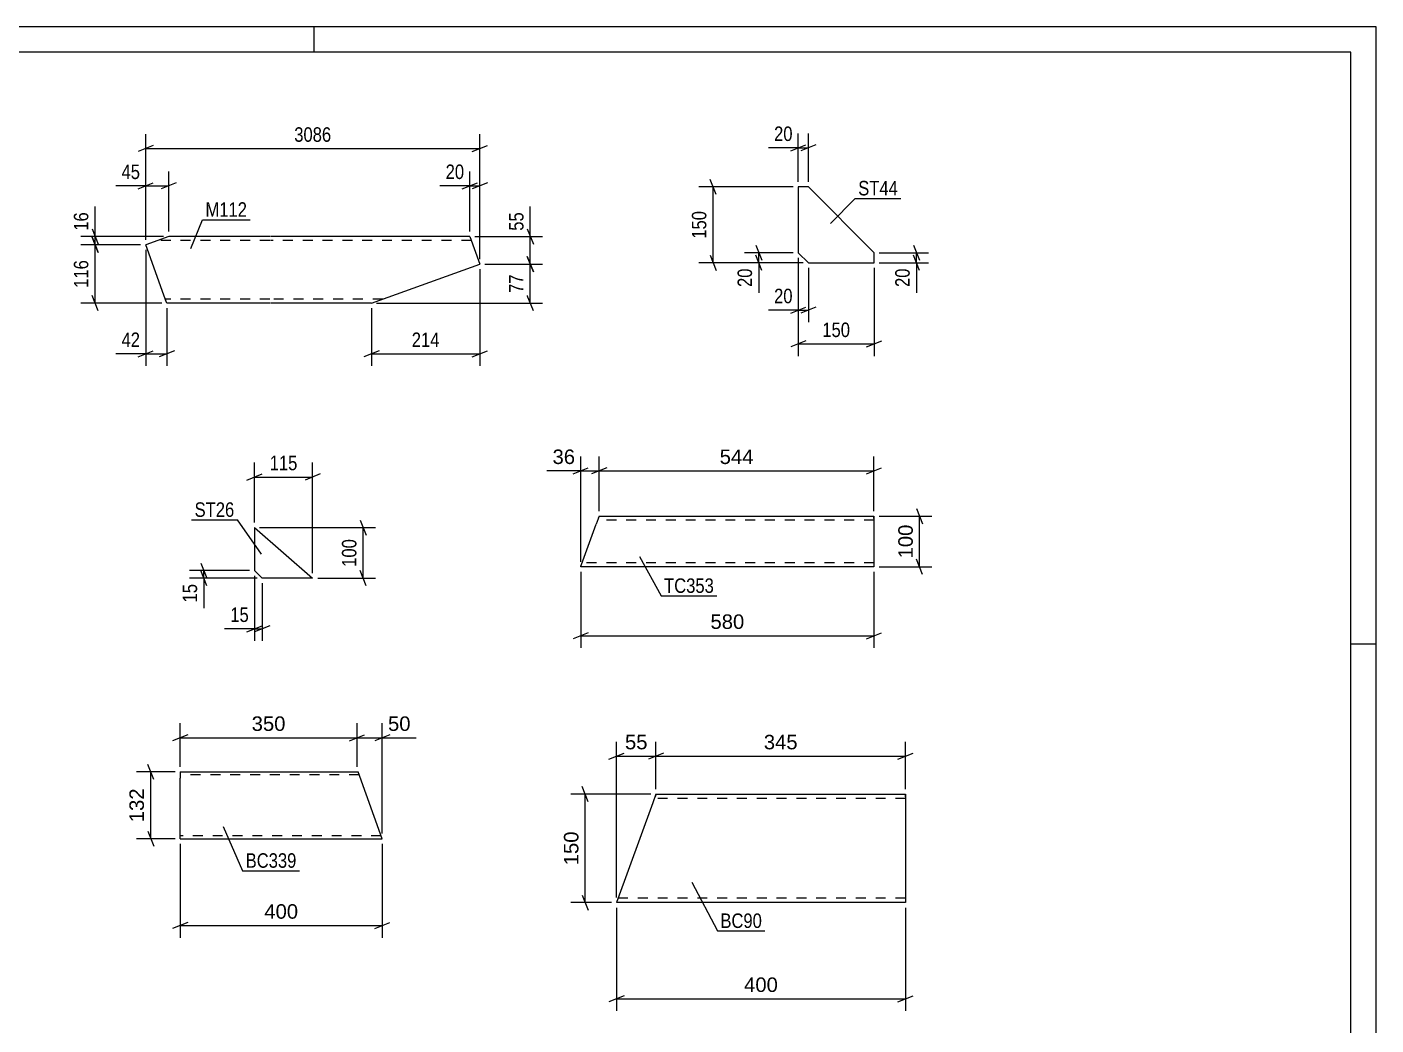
# Model space of a CAD drawing. Header units: millimetres. Extents: x 0 to 594, y 0 to 420.
# Drawn here: x 327.2 to 594, y 222.7 to 420 of the extents above; entities that cross this region are included whole.
import ezdxf

# ---------------------------------------------------------------- set-up
doc = ezdxf.new("R2010")
doc.units = ezdxf.units.MM
doc.linetypes.add('DXK_LINE_DOT2', pattern=[3.9198, 1.9599, -1.9599])
doc.styles.add('Arial', font='ARIAL.TTF', dxfattribs={"height": 0.2})
doc.styles.add('Arial Narrow', font='ARIALN.TTF', dxfattribs={"height": 0.2})

# ---------------------------------------------------------------- blocks, each defined once
blk = doc.blocks.new('Unknown-284929833-1131')
at = {"color": 5, "linetype": 'Continuous'}
for p, q in [((594, 420), (0, 420)), ((384, 415), (384, 420)), ((594, 0), (594, 420)), ((589, 415), (5, 415)), ((589, 5), (589, 415)), ((594, 298), (589, 298))]:
    blk.add_line(p, q, dxfattribs=at)
blk = doc.blocks.new('Part-284929833-11806 - 11805')
at = {"color": 2, "linetype": 'Continuous'}
for p, q in [((451.58, 268.36), (450.96, 266.65)), ((451.58, 268.36), (500.93, 268.36)), ((500.93, 268.36), (500.93, 268.23)), ((500.93, 268.23), (500.93, 246.93)), ((450.96, 266.65), (443.78, 246.93)), ((500.93, 246.93), (443.78, 246.93))]:
    blk.add_line(p, q, dxfattribs=at)
at = {"color": 7, "linetype": 'DXK_LINE_DOT2'}
for p, q in [((500.93, 267.5), (451.27, 267.5)), ((451.54, 268.23), (451.4, 267.86)), ((451.58, 268.36), (451.54, 268.23)), ((500.93, 267.86), (500.93, 268.36)), ((500.93, 247.79), (444.1, 247.79))]:
    blk.add_line(p, q, dxfattribs=at)
blk = doc.blocks.new('Part-284929833-11521 - 11520')
at = {"color": 2, "linetype": 'Continuous'}
for p, q in [((357.47, 272.76), (357.47, 271.56)), ((357.47, 272.76), (392.66, 272.76)), ((397.47, 259.56), (392.66, 272.76)), ((357.47, 260.76), (357.47, 271.56)), ((357.47, 259.65), (357.47, 260.76)), ((357.47, 259.56), (357.47, 259.65)), ((357.47, 259.56), (397.47, 259.56))]:
    blk.add_line(p, q, dxfattribs=at)
at = {"color": 7, "linetype": 'DXK_LINE_DOT2'}
for p, q in [((357.47, 272.76), (357.47, 272.66)), ((357.47, 272.66), (357.47, 272.4)), ((392.88, 272.16), (357.47, 272.16)), ((357.47, 259.91), (357.47, 260.76)), ((397.25, 260.16), (357.47, 260.16))]:
    blk.add_line(p, q, dxfattribs=at)
blk = doc.blocks.new('Part-284929833-7777 - 7771')
at = {"color": 2, "linetype": 'Continuous'}
for p, q in [((372.19, 321.05), (372.19, 312.55)), ((372.19, 321.05), (383.69, 311.05)), ((372.19, 312.55), (373.69, 311.05)), ((383.69, 311.05), (373.69, 311.05))]:
    blk.add_line(p, q, dxfattribs=at)
blk = doc.blocks.new('Part-284929833-11735 - 11734')
at = {"color": 2, "linetype": 'Continuous'}
for p, q in [((440.35, 323.3), (439.76, 321.7)), ((440.35, 323.3), (494.71, 323.3)), ((494.71, 323.3), (494.71, 313.3)), ((436.88, 313.77), (439.76, 321.7)), ((436.71, 313.3), (436.88, 313.77)), ((494.71, 313.3), (436.71, 313.3))]:
    blk.add_line(p, q, dxfattribs=at)
at = {"color": 7, "linetype": 'DXK_LINE_DOT2'}
for p, q in [((440.35, 323.3), (440.18, 322.83)), ((494.71, 322.83), (494.71, 323.3)), ((494.71, 322.5), (440.06, 322.5)), ((436.75, 313.42), (436.88, 313.77)), ((494.71, 314.1), (437, 314.1))]:
    blk.add_line(p, q, dxfattribs=at)
blk = doc.blocks.new('Part-284929833-5900 - 5894')
at = {"color": 2, "linetype": 'Continuous'}
for p, q in [((355.22, 378.6), (350.67, 376.96)), ((354.27, 367), (350.67, 376.96)), ((375.22, 378.6), (355.22, 378.6)), ((414.77, 378.6), (375.32, 378.6)), ((414.77, 378.6), (416.74, 373.12)), ((395.32, 365.4), (416.74, 373.12)), ((354.84, 365.4), (354.27, 367)), ((375.22, 365.4), (354.84, 365.4)), ((395.32, 365.4), (375.32, 365.4))]:
    blk.add_line(p, q, dxfattribs=at)
at = {"color": 7, "linetype": 'DXK_LINE_DOT2'}
for p, q in [((375.22, 377.8), (353, 377.8)), ((415.06, 377.8), (375.32, 377.8)), ((354.8, 365.52), (354.27, 367)), ((375.22, 366.2), (354.55, 366.2)), ((397.54, 366.2), (375.32, 366.2))]:
    blk.add_line(p, q, dxfattribs=at)
blk = doc.blocks.new('Part-284929833-17097 - 17096')
at = {"color": 2, "linetype": 'Continuous'}
for p, q in [((481.73, 388.39), (479.73, 388.39)), ((479.73, 388.39), (479.73, 375.39)), ((494.73, 375.39), (481.73, 388.39)), ((479.73, 375.39), (481.73, 373.39)), ((494.73, 373.39), (494.73, 375.39)), ((481.73, 373.39), (494.73, 373.39))]:
    blk.add_line(p, q, dxfattribs=at)
blk = doc.blocks.new('StraightDimension-284929833-11812 - 11805')
at = {"color": 7, "linetype": 'Continuous'}
for p, q in [((451.58, 269.36), (451.58, 278.73)), ((500.93, 269.36), (500.93, 278.73)), ((453.08, 276.48), (450.08, 275.28)), ((451.58, 275.88), (500.93, 275.88)), ((499.43, 275.28), (502.43, 276.48))]:
    blk.add_line(p, q, dxfattribs=at)
at = {"color": 0}
blk.add_wipeout([(480.19, 276.63), (480.19, 280.83), (472.32, 280.83), (472.32, 276.63)], dxfattribs=at)
at = {"color": 3, "style": 'Arial'}
blk.add_text('345', height=2.865, dxfattribs=at).set_placement((472.92, 277.23))
blk = doc.blocks.new('StraightDimension-284929833-11847 - 11805')
at = {"color": 7, "linetype": 'Continuous'}
for p, q in [((443.78, 245.93), (443.78, 225.52)), ((500.93, 245.93), (500.93, 225.52)), ((445.28, 228.52), (442.28, 227.32)), ((443.78, 227.92), (500.93, 227.92)), ((499.43, 227.32), (502.43, 228.52))]:
    blk.add_line(p, q, dxfattribs=at)
at = {"color": 0}
blk.add_wipeout([(476.29, 228.67), (476.29, 232.87), (468.42, 232.87), (468.42, 228.67)], dxfattribs=at)
at = {"color": 3, "style": 'Arial'}
blk.add_text('400', height=2.865, dxfattribs=at).set_placement((469.02, 229.27))
blk = doc.blocks.new('StraightDimension-284929833-11813 - 11805')
at = {"color": 7, "linetype": 'Continuous'}
for p, q in [((443.78, 247.93), (443.78, 278.73)), ((451.58, 269.36), (451.58, 278.73)), ((442.28, 275.28), (445.28, 276.48)), ((443.78, 275.88), (451.58, 275.88)), ((453.08, 276.48), (450.08, 275.28))]:
    blk.add_line(p, q, dxfattribs=at)
at = {"color": 0}
blk.add_wipeout([(450.51, 276.63), (450.51, 280.83), (444.86, 280.83), (444.86, 276.63)], dxfattribs=at)
at = {"color": 3, "style": 'Arial'}
blk.add_text('55', height=2.865, dxfattribs=at).set_placement((445.46, 277.23))
blk = doc.blocks.new('StraightDimension-284929833-11858 - 11805')
at = {"color": 7, "linetype": 'Continuous'}
for p, q in [((438.2, 266.86), (437, 269.86)), ((450.58, 268.36), (434.75, 268.36)), ((437.6, 246.93), (437.6, 268.36)), ((437, 248.43), (438.2, 245.43)), ((442.78, 246.93), (434.75, 246.93))]:
    blk.add_line(p, q, dxfattribs=at)
at = {"color": 0}
blk.add_wipeout([(436.85, 261.58), (432.65, 261.58), (432.65, 253.71), (436.85, 253.71)], dxfattribs=at)
at = {"color": 3, "style": 'Arial'}
blk.add_text('150', height=2.865, rotation=90.0002, dxfattribs=at).set_placement((436.25, 254.31))
blk = doc.blocks.new('StraightDimension-284929833-11553 - 11520')
at = {"color": 7, "linetype": 'Continuous'}
for p, q in [((357.47, 258.56), (357.47, 240)), ((397.47, 258.56), (397.47, 240)), ((358.97, 243), (355.97, 241.8)), ((395.97, 241.8), (398.97, 243)), ((357.47, 242.4), (397.47, 242.4))]:
    blk.add_line(p, q, dxfattribs=at)
at = {"color": 0}
blk.add_wipeout([(381.4, 243.15), (381.4, 247.35), (373.53, 247.35), (373.53, 243.15)], dxfattribs=at)
at = {"color": 3, "style": 'Arial'}
blk.add_text('400', height=2.865, dxfattribs=at).set_placement((374.13, 243.75))
blk = doc.blocks.new('StraightDimension-284929833-11526 - 11520')
at = {"color": 7, "linetype": 'Continuous'}
for p, q in [((392.47, 273.76), (392.47, 282.37)), ((397.47, 260.56), (397.47, 282.37)), ((390.97, 278.92), (393.97, 280.12)), ((392.47, 279.52), (397.47, 279.52)), ((398.97, 280.12), (395.97, 278.92))]:
    blk.add_line(p, q, dxfattribs=at)
at = {"color": 0}
blk.add_wipeout([(403.64, 280.27), (403.64, 284.47), (397.99, 284.47), (397.99, 280.27)], dxfattribs=at)
at = {"color": 7, "linetype": 'Continuous'}
blk.add_line((397.47, 279.52), (404.16, 279.52), dxfattribs=at)
blk.add_line((397.47, 279.52), (404.16, 279.52), dxfattribs=at)
at = {"color": 3, "style": 'Arial'}
blk.add_text('50', height=2.865, dxfattribs=at).set_placement((398.59, 280.87))
blk = doc.blocks.new('StraightDimension-284929833-11527 - 11520')
at = {"color": 7, "linetype": 'Continuous'}
for p, q in [((357.47, 273.76), (357.47, 282.37)), ((392.47, 273.76), (392.47, 282.37)), ((358.97, 280.12), (355.97, 278.92)), ((357.47, 279.52), (392.47, 279.52)), ((390.97, 278.92), (393.97, 280.12))]:
    blk.add_line(p, q, dxfattribs=at)
at = {"color": 0}
blk.add_wipeout([(378.9, 280.27), (378.9, 284.47), (371.03, 284.47), (371.03, 280.27)], dxfattribs=at)
at = {"color": 3, "style": 'Arial'}
blk.add_text('350', height=2.865, dxfattribs=at).set_placement((371.63, 280.87))
blk = doc.blocks.new('StraightDimension-284929833-11564 - 11520')
at = {"color": 7, "linetype": 'Continuous'}
for p, q in [((356.47, 272.76), (348.82, 272.76)), ((352.27, 271.26), (351.07, 274.26)), ((351.67, 259.56), (351.67, 272.76)), ((356.47, 259.56), (348.82, 259.56)), ((351.07, 261.06), (352.27, 258.06))]:
    blk.add_line(p, q, dxfattribs=at)
at = {"color": 0}
blk.add_wipeout([(350.92, 270.09), (346.72, 270.09), (346.72, 262.22), (350.92, 262.22)], dxfattribs=at)
at = {"color": 3, "style": 'Arial'}
blk.add_text('132', height=2.865, rotation=90.0002, dxfattribs=at).set_placement((350.32, 262.82))
blk = doc.blocks.new('StraightDimension-284929833-7779 - 7771')
at = {"color": 7, "linetype": 'Continuous'}
for p, q in [((373.19, 321.05), (396.09, 321.05)), ((393.09, 322.55), (394.29, 319.55)), ((393.69, 311.05), (393.69, 321.05)), ((394.29, 309.55), (393.09, 312.55)), ((384.69, 311.05), (396.09, 311.05))]:
    blk.add_line(p, q, dxfattribs=at)
at = {"color": 0}
blk.add_wipeout([(392.94, 319.39), (388.74, 319.39), (388.74, 312.7), (392.94, 312.7)], dxfattribs=at)
at = {"color": 3, "style": 'Arial Narrow'}
blk.add_text('100', height=2.863, rotation=90.0002, dxfattribs=at).set_placement((392.34, 313.3))
blk = doc.blocks.new('StraightDimension-284929833-7788 - 7771')
at = {"color": 7, "linetype": 'Continuous'}
for p, q in [((371.19, 312.55), (359.34, 312.55)), ((361.59, 314.05), (362.79, 311.05)), ((362.79, 309.55), (361.59, 312.55)), ((362.19, 311.05), (362.19, 312.55)), ((372.69, 311.05), (359.34, 311.05))]:
    blk.add_line(p, q, dxfattribs=at)
at = {"color": 0}
blk.add_wipeout([(361.44, 310.52), (357.24, 310.52), (357.24, 305.66), (361.44, 305.66)], dxfattribs=at)
at = {"color": 7, "linetype": 'Continuous'}
blk.add_line((362.19, 311.05), (362.19, 305.14), dxfattribs=at)
blk.add_line((362.19, 311.05), (362.19, 305.14), dxfattribs=at)
at = {"color": 3, "style": 'Arial Narrow'}
blk.add_text('15', height=2.863, rotation=90.0002, dxfattribs=at).set_placement((360.84, 306.26))
blk = doc.blocks.new('StraightDimension-284929833-7799 - 7771')
at = {"color": 7, "linetype": 'Continuous'}
for p, q in [((372.19, 322.05), (372.19, 333.9)), ((383.69, 312.05), (383.69, 333.9)), ((370.69, 330.45), (373.69, 331.65)), ((372.19, 331.05), (383.69, 331.05)), ((385.19, 331.65), (382.19, 330.45))]:
    blk.add_line(p, q, dxfattribs=at)
at = {"color": 0}
blk.add_wipeout([(381.28, 331.8), (381.28, 336), (374.59, 336), (374.59, 331.8)], dxfattribs=at)
at = {"color": 3, "style": 'Arial Narrow'}
blk.add_text('115', height=2.863, dxfattribs=at).set_placement((375.19, 332.4))
blk = doc.blocks.new('StraightDimension-284929833-7806 - 7771')
at = {"color": 7, "linetype": 'Continuous'}
for p, q in [((372.19, 311.55), (372.19, 298.65)), ((373.69, 310.05), (373.69, 298.65)), ((370.69, 300.45), (373.69, 301.65)), ((375.19, 301.65), (372.19, 300.45)), ((372.19, 301.05), (373.69, 301.05))]:
    blk.add_line(p, q, dxfattribs=at)
at = {"color": 0}
blk.add_wipeout([(371.66, 301.8), (371.66, 306), (366.8, 306), (366.8, 301.8)], dxfattribs=at)
at = {"color": 7, "linetype": 'Continuous'}
blk.add_line((372.19, 301.05), (366.28, 301.05), dxfattribs=at)
blk.add_line((372.19, 301.05), (366.28, 301.05), dxfattribs=at)
at = {"color": 3, "style": 'Arial Narrow'}
blk.add_text('15', height=2.863, dxfattribs=at).set_placement((367.4, 302.4))
blk = doc.blocks.new('StraightDimension-284929833-11742 - 11734')
at = {"color": 7, "linetype": 'Continuous'}
for p, q in [((436.71, 314.3), (436.71, 335.12)), ((440.35, 324.3), (440.35, 335.12)), ((435.21, 331.67), (438.21, 332.87)), ((436.71, 332.27), (440.35, 332.27)), ((441.85, 332.87), (438.85, 331.67))]:
    blk.add_line(p, q, dxfattribs=at)
at = {"color": 0}
blk.add_wipeout([(436.18, 333.02), (436.18, 337.22), (430.53, 337.22), (430.53, 333.02)], dxfattribs=at)
at = {"color": 7, "linetype": 'Continuous'}
blk.add_line((436.71, 332.27), (430.01, 332.27), dxfattribs=at)
blk.add_line((436.71, 332.27), (430.01, 332.27), dxfattribs=at)
at = {"color": 3, "style": 'Arial'}
blk.add_text('36', height=2.865, dxfattribs=at).set_placement((431.13, 333.62))
blk = doc.blocks.new('StraightDimension-284929833-11741 - 11734')
at = {"color": 7, "linetype": 'Continuous'}
for p, q in [((440.35, 324.3), (440.35, 335.12)), ((494.71, 324.3), (494.71, 335.12)), ((441.85, 332.87), (438.85, 331.67)), ((440.35, 332.27), (494.71, 332.27)), ((493.21, 331.67), (496.21, 332.87))]:
    blk.add_line(p, q, dxfattribs=at)
at = {"color": 0}
blk.add_wipeout([(471.46, 333.02), (471.46, 337.22), (463.59, 337.22), (463.59, 333.02)], dxfattribs=at)
at = {"color": 3, "style": 'Arial'}
blk.add_text('544', height=2.865, dxfattribs=at).set_placement((464.19, 333.62))
blk = doc.blocks.new('StraightDimension-284929833-11792 - 11734')
at = {"color": 7, "linetype": 'Continuous'}
for p, q in [((495.71, 323.3), (506.13, 323.3)), ((503.13, 324.8), (504.33, 321.8)), ((503.73, 313.3), (503.73, 323.3)), ((495.71, 313.3), (506.13, 313.3)), ((504.33, 311.8), (503.13, 314.8))]:
    blk.add_line(p, q, dxfattribs=at)
at = {"color": 0}
blk.add_wipeout([(502.98, 322.23), (498.78, 322.23), (498.78, 314.36), (502.98, 314.36)], dxfattribs=at)
at = {"color": 3, "style": 'Arial'}
blk.add_text('100', height=2.865, rotation=90.0002, dxfattribs=at).set_placement((502.38, 314.96))
blk = doc.blocks.new('StraightDimension-284929833-11776 - 11734')
at = {"color": 7, "linetype": 'Continuous'}
for p, q in [((436.71, 312.3), (436.71, 297.28)), ((494.71, 312.3), (494.71, 297.28)), ((438.21, 300.28), (435.21, 299.08)), ((436.71, 299.68), (494.71, 299.68)), ((493.21, 299.08), (496.21, 300.28))]:
    blk.add_line(p, q, dxfattribs=at)
at = {"color": 0}
blk.add_wipeout([(469.64, 300.43), (469.64, 304.63), (461.77, 304.63), (461.77, 300.43)], dxfattribs=at)
at = {"color": 3, "style": 'Arial'}
blk.add_text('580', height=2.865, dxfattribs=at).set_placement((462.37, 301.03))
blk = doc.blocks.new('StraightDimension-284929833-11477 - 5894')
at = {"color": 7, "linetype": 'Continuous'}
for p, q in [((349.67, 376.96), (337.82, 376.96)), ((340.07, 378.46), (341.27, 375.46)), ((340.67, 365.4), (340.67, 376.96)), ((341.27, 363.9), (340.07, 366.9)), ((353.84, 365.4), (337.82, 365.4))]:
    blk.add_line(p, q, dxfattribs=at)
at = {"color": 0}
blk.add_wipeout([(339.92, 374.53), (335.72, 374.53), (335.72, 367.84), (339.92, 367.84)], dxfattribs=at)
at = {"color": 3, "style": 'Arial Narrow'}
blk.add_text('116', height=2.863, rotation=90.0002, dxfattribs=at).set_placement((339.32, 368.44))
blk = doc.blocks.new('StraightDimension-284929833-5936 - 5894')
at = {"color": 7, "linetype": 'Continuous'}
for p, q in [((414.77, 379.6), (414.77, 391.45)), ((416.74, 374.12), (416.74, 391.45)), ((413.27, 388), (416.27, 389.2)), ((414.77, 388.6), (416.74, 388.6)), ((418.24, 389.2), (415.24, 388))]:
    blk.add_line(p, q, dxfattribs=at)
at = {"color": 0}
blk.add_wipeout([(414.24, 389.35), (414.24, 393.55), (409.39, 393.55), (409.39, 389.35)], dxfattribs=at)
at = {"color": 7, "linetype": 'Continuous'}
blk.add_line((414.77, 388.6), (408.86, 388.6), dxfattribs=at)
blk.add_line((414.77, 388.6), (408.86, 388.6), dxfattribs=at)
at = {"color": 3, "style": 'Arial Narrow'}
blk.add_text('20', height=2.863, dxfattribs=at).set_placement((409.99, 389.95))
blk = doc.blocks.new('StraightDimension-284929833-5903 - 5894')
at = {"color": 7, "linetype": 'Continuous'}
for p, q in [((416.74, 372.12), (416.74, 353)), ((395.32, 364.4), (395.32, 353)), ((396.82, 356), (393.82, 354.8)), ((395.32, 355.4), (416.74, 355.4)), ((415.24, 354.8), (418.24, 356))]:
    blk.add_line(p, q, dxfattribs=at)
at = {"color": 0}
blk.add_wipeout([(409.38, 356.15), (409.38, 360.35), (402.69, 360.35), (402.69, 356.15)], dxfattribs=at)
at = {"color": 3, "style": 'Arial Narrow'}
blk.add_text('214', height=2.863, dxfattribs=at).set_placement((403.29, 356.75))
blk = doc.blocks.new('StraightDimension-284929833-5994 - 5894')
at = {"color": 7, "linetype": 'Continuous'}
for p, q in [((426.14, 374.62), (427.34, 371.62)), ((417.74, 373.12), (429.14, 373.12)), ((426.74, 365.4), (426.74, 373.12)), ((427.34, 363.9), (426.14, 366.9)), ((396.32, 365.4), (429.14, 365.4))]:
    blk.add_line(p, q, dxfattribs=at)
at = {"color": 0}
blk.add_wipeout([(425.99, 371.69), (421.79, 371.69), (421.79, 366.84), (425.99, 366.84)], dxfattribs=at)
at = {"color": 3, "style": 'Arial Narrow'}
blk.add_text('77', height=2.863, rotation=90.0002, dxfattribs=at).set_placement((425.39, 367.44))
blk = doc.blocks.new('StraightDimension-284929833-5922 - 5894')
at = {"color": 7, "linetype": 'Continuous'}
for p, q in [((350.67, 375.96), (350.67, 353)), ((354.84, 364.4), (354.84, 353)), ((349.17, 354.8), (352.17, 356)), ((350.67, 355.4), (354.84, 355.4)), ((356.34, 356), (353.34, 354.8))]:
    blk.add_line(p, q, dxfattribs=at)
at = {"color": 0}
blk.add_wipeout([(350.15, 356.15), (350.15, 360.35), (345.29, 360.35), (345.29, 356.15)], dxfattribs=at)
at = {"color": 7, "linetype": 'Continuous'}
blk.add_line((350.67, 355.4), (344.77, 355.4), dxfattribs=at)
blk.add_line((350.67, 355.4), (344.77, 355.4), dxfattribs=at)
at = {"color": 3, "style": 'Arial Narrow'}
blk.add_text('42', height=2.863, dxfattribs=at).set_placement((345.89, 356.75))
blk = doc.blocks.new('StraightDimension-284929833-5950 - 5894')
at = {"color": 7, "linetype": 'Continuous'}
for p, q in [((350.67, 377.96), (350.67, 391.45)), ((355.22, 379.6), (355.22, 391.45)), ((349.17, 388), (352.17, 389.2)), ((350.67, 388.6), (355.22, 388.6)), ((356.72, 389.2), (353.72, 388))]:
    blk.add_line(p, q, dxfattribs=at)
at = {"color": 0}
blk.add_wipeout([(350.15, 389.35), (350.15, 393.55), (345.29, 393.55), (345.29, 389.35)], dxfattribs=at)
at = {"color": 7, "linetype": 'Continuous'}
blk.add_line((350.67, 388.6), (344.77, 388.6), dxfattribs=at)
blk.add_line((350.67, 388.6), (344.77, 388.6), dxfattribs=at)
at = {"color": 3, "style": 'Arial Narrow'}
blk.add_text('45', height=2.863, dxfattribs=at).set_placement((345.89, 389.95))
blk = doc.blocks.new('StraightDimension-284929833-5993 - 5894')
at = {"color": 7, "linetype": 'Continuous'}
for p, q in [((426.14, 380.1), (427.34, 377.1)), ((415.77, 378.6), (429.14, 378.6)), ((426.74, 373.12), (426.74, 378.6)), ((427.34, 371.62), (426.14, 374.62)), ((417.74, 373.12), (429.14, 373.12))]:
    blk.add_line(p, q, dxfattribs=at)
at = {"color": 0}
blk.add_wipeout([(425.99, 383.98), (421.79, 383.98), (421.79, 379.13), (425.99, 379.13)], dxfattribs=at)
at = {"color": 7, "linetype": 'Continuous'}
blk.add_line((426.74, 378.6), (426.74, 384.51), dxfattribs=at)
blk.add_line((426.74, 378.6), (426.74, 384.51), dxfattribs=at)
at = {"color": 3, "style": 'Arial Narrow'}
blk.add_text('55', height=2.863, rotation=90.0002, dxfattribs=at).set_placement((425.39, 379.73))
blk = doc.blocks.new('StraightDimension-284929833-6027 - 5894')
at = {"color": 7, "linetype": 'Continuous'}
for p, q in [((350.67, 377.96), (350.67, 398.81)), ((416.74, 374.12), (416.74, 398.81)), ((352.17, 396.56), (349.17, 395.36)), ((350.67, 395.96), (416.74, 395.96)), ((415.24, 395.36), (418.24, 396.56))]:
    blk.add_line(p, q, dxfattribs=at)
at = {"color": 0}
blk.add_wipeout([(387.97, 396.71), (387.97, 400.91), (379.45, 400.91), (379.45, 396.71)], dxfattribs=at)
at = {"color": 3, "style": 'Arial Narrow'}
blk.add_text('3086', height=2.863, dxfattribs=at).set_placement((380.05, 397.31))
blk = doc.blocks.new('StraightDimension-284929833-11476 - 5894')
at = {"color": 7, "linetype": 'Continuous'}
for p, q in [((340.07, 380.1), (341.27, 377.1)), ((354.22, 378.6), (337.82, 378.6)), ((349.67, 376.96), (337.82, 376.96)), ((341.27, 375.46), (340.07, 378.46)), ((340.67, 376.96), (340.67, 378.6))]:
    blk.add_line(p, q, dxfattribs=at)
at = {"color": 0}
blk.add_wipeout([(339.92, 383.98), (335.72, 383.98), (335.72, 379.13), (339.92, 379.13)], dxfattribs=at)
at = {"color": 7, "linetype": 'Continuous'}
blk.add_line((340.67, 378.6), (340.67, 384.51), dxfattribs=at)
blk.add_line((340.67, 378.6), (340.67, 384.51), dxfattribs=at)
at = {"color": 3, "style": 'Arial Narrow'}
blk.add_text('16', height=2.863, rotation=90.0002, dxfattribs=at).set_placement((339.32, 379.73))
blk = doc.blocks.new('StraightDimension-284929833-17261 - 17096')
at = {"color": 7, "linetype": 'Continuous'}
for p, q in [((479.73, 374.39), (479.73, 354.97)), ((494.73, 372.39), (494.73, 354.97)), ((481.23, 357.97), (478.23, 356.77)), ((493.23, 356.77), (496.23, 357.97)), ((479.73, 357.37), (494.73, 357.37))]:
    blk.add_line(p, q, dxfattribs=at)
at = {"color": 0}
blk.add_wipeout([(490.57, 358.12), (490.57, 362.32), (483.89, 362.32), (483.89, 358.12)], dxfattribs=at)
at = {"color": 3, "style": 'Arial Narrow'}
blk.add_text('150', height=2.863, dxfattribs=at).set_placement((484.49, 358.72))
blk = doc.blocks.new('StraightDimension-284929833-17253 - 17096')
at = {"color": 7, "linetype": 'Continuous'}
for p, q in [((502.52, 376.89), (503.72, 373.89)), ((495.73, 375.39), (505.52, 375.39)), ((503.72, 371.89), (502.52, 374.89)), ((503.12, 373.39), (503.12, 375.39)), ((495.73, 373.39), (505.52, 373.39))]:
    blk.add_line(p, q, dxfattribs=at)
at = {"color": 0}
blk.add_wipeout([(502.37, 372.86), (498.17, 372.86), (498.17, 368.01), (502.37, 368.01)], dxfattribs=at)
at = {"color": 7, "linetype": 'Continuous'}
blk.add_line((503.12, 373.39), (503.12, 367.48), dxfattribs=at)
blk.add_line((503.12, 373.39), (503.12, 367.48), dxfattribs=at)
at = {"color": 3, "style": 'Arial Narrow'}
blk.add_text('20', height=2.863, rotation=90.0002, dxfattribs=at).set_placement((501.77, 368.61))
blk = doc.blocks.new('StraightDimension-284929833-17245 - 17096')
at = {"color": 7, "linetype": 'Continuous'}
for p, q in [((479.73, 374.39), (479.73, 361.65)), ((481.73, 372.39), (481.73, 361.65)), ((478.23, 363.45), (481.23, 364.65)), ((479.73, 364.05), (481.73, 364.05)), ((483.23, 364.65), (480.23, 363.45))]:
    blk.add_line(p, q, dxfattribs=at)
at = {"color": 0}
blk.add_wipeout([(479.2, 364.8), (479.2, 369), (474.35, 369), (474.35, 364.8)], dxfattribs=at)
at = {"color": 7, "linetype": 'Continuous'}
blk.add_line((479.73, 364.05), (473.82, 364.05), dxfattribs=at)
blk.add_line((479.73, 364.05), (473.82, 364.05), dxfattribs=at)
at = {"color": 3, "style": 'Arial Narrow'}
blk.add_text('20', height=2.863, dxfattribs=at).set_placement((474.95, 365.4))
blk = doc.blocks.new('StraightDimension-284929833-17265 - 17096')
at = {"color": 7, "linetype": 'Continuous'}
for p, q in [((463.5, 386.89), (462.3, 389.89)), ((478.73, 388.39), (460.05, 388.39)), ((462.9, 373.39), (462.9, 388.39)), ((462.3, 374.89), (463.5, 371.89)), ((480.73, 373.39), (460.05, 373.39))]:
    blk.add_line(p, q, dxfattribs=at)
at = {"color": 0}
blk.add_wipeout([(462.15, 384.23), (457.95, 384.23), (457.95, 377.55), (462.15, 377.55)], dxfattribs=at)
at = {"color": 3, "style": 'Arial Narrow'}
blk.add_text('150', height=2.863, rotation=90.0002, dxfattribs=at).set_placement((461.55, 378.15))
blk = doc.blocks.new('StraightDimension-284929833-17257 - 17096')
at = {"color": 7, "linetype": 'Continuous'}
for p, q in [((471.34, 376.89), (472.54, 373.89)), ((478.73, 375.39), (469.09, 375.39)), ((472.54, 371.89), (471.34, 374.89)), ((471.94, 373.39), (471.94, 375.39)), ((480.73, 373.39), (469.09, 373.39))]:
    blk.add_line(p, q, dxfattribs=at)
at = {"color": 0}
blk.add_wipeout([(471.19, 372.86), (466.99, 372.86), (466.99, 368.01), (471.19, 368.01)], dxfattribs=at)
at = {"color": 7, "linetype": 'Continuous'}
blk.add_line((471.94, 373.39), (471.94, 367.48), dxfattribs=at)
blk.add_line((471.94, 373.39), (471.94, 367.48), dxfattribs=at)
at = {"color": 3, "style": 'Arial Narrow'}
blk.add_text('20', height=2.863, rotation=90.0002, dxfattribs=at).set_placement((470.59, 368.61))
blk = doc.blocks.new('StraightDimension-284929833-17249 - 17096')
at = {"color": 7, "linetype": 'Continuous'}
for p, q in [((479.73, 389.39), (479.73, 398.97)), ((481.73, 389.39), (481.73, 398.97)), ((478.23, 395.52), (481.23, 396.72)), ((479.73, 396.12), (481.73, 396.12)), ((483.23, 396.72), (480.23, 395.52))]:
    blk.add_line(p, q, dxfattribs=at)
at = {"color": 0}
blk.add_wipeout([(479.2, 396.87), (479.2, 401.07), (474.35, 401.07), (474.35, 396.87)], dxfattribs=at)
at = {"color": 7, "linetype": 'Continuous'}
blk.add_line((479.73, 396.12), (473.82, 396.12), dxfattribs=at)
blk.add_line((479.73, 396.12), (473.82, 396.12), dxfattribs=at)
at = {"color": 3, "style": 'Arial Narrow'}
blk.add_text('20', height=2.863, dxfattribs=at).set_placement((474.95, 397.47))
blk = doc.blocks.new('Mark-284929833-11926 - 11805')
at = {"color": 0}
blk.add_wipeout([(472.55, 241.92), (472.55, 244.92), (464.33, 244.92), (464.33, 241.92)], dxfattribs=at)
blk.add_wipeout([(472.55, 241.92), (472.55, 244.92), (464.33, 244.92), (464.33, 241.92)], dxfattribs=at)
at = {"color": 30, "linetype": 'Continuous'}
for p, q in [((458.65, 250.95), (463.73, 241.32)), ((463.73, 241.32), (473.15, 241.32))]:
    blk.add_line(p, q, dxfattribs=at)
at = {"color": 3, "style": 'Arial Narrow'}
blk.add_text('BC90', height=2.863, dxfattribs=at).set_placement((464.33, 241.92))
blk = doc.blocks.new('Mark-284929833-11586 - 11520')
at = {"color": 0}
blk.add_wipeout([(380.49, 253.82), (380.49, 256.82), (370.44, 256.82), (370.44, 253.82)], dxfattribs=at)
blk.add_wipeout([(380.49, 253.82), (380.49, 256.82), (370.44, 256.82), (370.44, 253.82)], dxfattribs=at)
at = {"color": 30, "linetype": 'Continuous'}
for p, q in [((365.97, 261.96), (369.84, 253.22)), ((369.84, 253.22), (381.09, 253.22))]:
    blk.add_line(p, q, dxfattribs=at)
at = {"color": 3, "style": 'Arial Narrow'}
blk.add_text('BC339', height=2.863, dxfattribs=at).set_placement((370.44, 253.82))
blk = doc.blocks.new('Mark-284929833-7773 - 7771')
at = {"color": 0}
blk.add_wipeout([(368.2, 323.18), (368.2, 326.18), (360.34, 326.18), (360.34, 323.18)], dxfattribs=at)
blk.add_wipeout([(368.2, 323.18), (368.2, 326.18), (360.34, 326.18), (360.34, 323.18)], dxfattribs=at)
at = {"color": 30, "linetype": 'Continuous'}
for p in [(359.74, 322.58), (373.58, 315.82)]:
    blk.add_line(p, (368.8, 322.58), dxfattribs=at)
at = {"color": 3, "style": 'Arial Narrow'}
blk.add_text('ST26', height=2.863, dxfattribs=at).set_placement((360.34, 323.18))
blk = doc.blocks.new('Mark-284929833-11786 - 11734')
at = {"color": 0}
blk.add_wipeout([(463.06, 308.15), (463.06, 311.15), (453.19, 311.15), (453.19, 308.15)], dxfattribs=at)
blk.add_wipeout([(463.06, 308.15), (463.06, 311.15), (453.19, 311.15), (453.19, 308.15)], dxfattribs=at)
at = {"color": 30, "linetype": 'Continuous'}
for p, q in [((448.34, 315.33), (452.59, 307.55)), ((452.59, 307.55), (463.66, 307.55))]:
    blk.add_line(p, q, dxfattribs=at)
at = {"color": 3, "style": 'Arial Narrow'}
blk.add_text('TC353', height=2.863, dxfattribs=at).set_placement((453.19, 308.15))
blk = doc.blocks.new('Mark-284929833-5896 - 5894')
at = {"color": 0}
blk.add_wipeout([(370.72, 382.49), (370.72, 385.49), (362.49, 385.49), (362.49, 382.49)], dxfattribs=at)
blk.add_wipeout([(370.72, 382.49), (370.72, 385.49), (362.49, 385.49), (362.49, 382.49)], dxfattribs=at)
at = {"color": 30, "linetype": 'Continuous'}
for p, q in [((359.61, 376.2), (361.89, 381.89)), ((361.89, 381.89), (371.32, 381.89))]:
    blk.add_line(p, q, dxfattribs=at)
at = {"color": 3, "style": 'Arial Narrow'}
blk.add_text('M112', height=2.863, dxfattribs=at).set_placement((362.49, 382.49))
blk = doc.blocks.new('Mark-284929833-17380 - 17096')
at = {"color": 0}
blk.add_wipeout([(499.44, 386.72), (499.44, 389.72), (491.59, 389.72), (491.59, 386.72)], dxfattribs=at)
blk.add_wipeout([(499.44, 386.72), (499.44, 389.72), (491.59, 389.72), (491.59, 386.72)], dxfattribs=at)
at = {"color": 30, "linetype": 'Continuous'}
for p, q in [((486.08, 381.16), (490.99, 386.12)), ((490.99, 386.12), (500.04, 386.12))]:
    blk.add_line(p, q, dxfattribs=at)
at = {"color": 3, "style": 'Arial Narrow'}
blk.add_text('ST44', height=2.863, dxfattribs=at).set_placement((491.59, 386.72))

msp = doc.modelspace()

# ---------------------------------------------------------------- block references
for name in ['Unknown-284929833-1131', 'Part-284929833-17097 - 17096', 'Part-284929833-5900 - 5894', 'Part-284929833-11735 - 11734', 'Part-284929833-7777 - 7771', 'Part-284929833-11521 - 11520', 'Part-284929833-11806 - 11805']:
    msp.add_blockref(name, (0, 0))

# ---------------------------------------------------------------- next in the draw order: block references
for name in ['StraightDimension-284929833-5936 - 5894', 'Mark-284929833-17380 - 17096', 'StraightDimension-284929833-11477 - 5894', 'StraightDimension-284929833-17261 - 17096', 'StraightDimension-284929833-5903 - 5894', 'StraightDimension-284929833-11742 - 11734', 'StraightDimension-284929833-7779 - 7771', 'StraightDimension-284929833-11526 - 11520', 'StraightDimension-284929833-11812 - 11805', 'StraightDimension-284929833-11553 - 11520', 'StraightDimension-284929833-11847 - 11805']:
    msp.add_blockref(name, (0, 0))

# ---------------------------------------------------------------- next in the draw order: block references
for name in ['StraightDimension-284929833-5950 - 5894', 'StraightDimension-284929833-17253 - 17096', 'StraightDimension-284929833-5922 - 5894', 'StraightDimension-284929833-5994 - 5894', 'StraightDimension-284929833-17245 - 17096', 'StraightDimension-284929833-11741 - 11734', 'StraightDimension-284929833-7788 - 7771', 'StraightDimension-284929833-11527 - 11520', 'StraightDimension-284929833-11813 - 11805', 'Mark-284929833-11586 - 11520', 'Mark-284929833-11926 - 11805']:
    msp.add_blockref(name, (0, 0))

# ---------------------------------------------------------------- next in the draw order: block references
for name in ['StraightDimension-284929833-17265 - 17096', 'StraightDimension-284929833-5993 - 5894', 'StraightDimension-284929833-7799 - 7771', 'StraightDimension-284929833-11792 - 11734', 'StraightDimension-284929833-11564 - 11520', 'StraightDimension-284929833-11858 - 11805']:
    msp.add_blockref(name, (0, 0))

# ---------------------------------------------------------------- next in the draw order: block references
for name in ['StraightDimension-284929833-6027 - 5894', 'StraightDimension-284929833-17249 - 17096', 'StraightDimension-284929833-17257 - 17096', 'Mark-284929833-7773 - 7771', 'StraightDimension-284929833-11776 - 11734', 'StraightDimension-284929833-7806 - 7771']:
    msp.add_blockref(name, (0, 0))

# ---------------------------------------------------------------- next in the draw order: block references
for name in ['StraightDimension-284929833-11476 - 5894', 'Mark-284929833-5896 - 5894', 'Mark-284929833-11786 - 11734']:
    msp.add_blockref(name, (0, 0))

doc.saveas('drawing.dxf')
